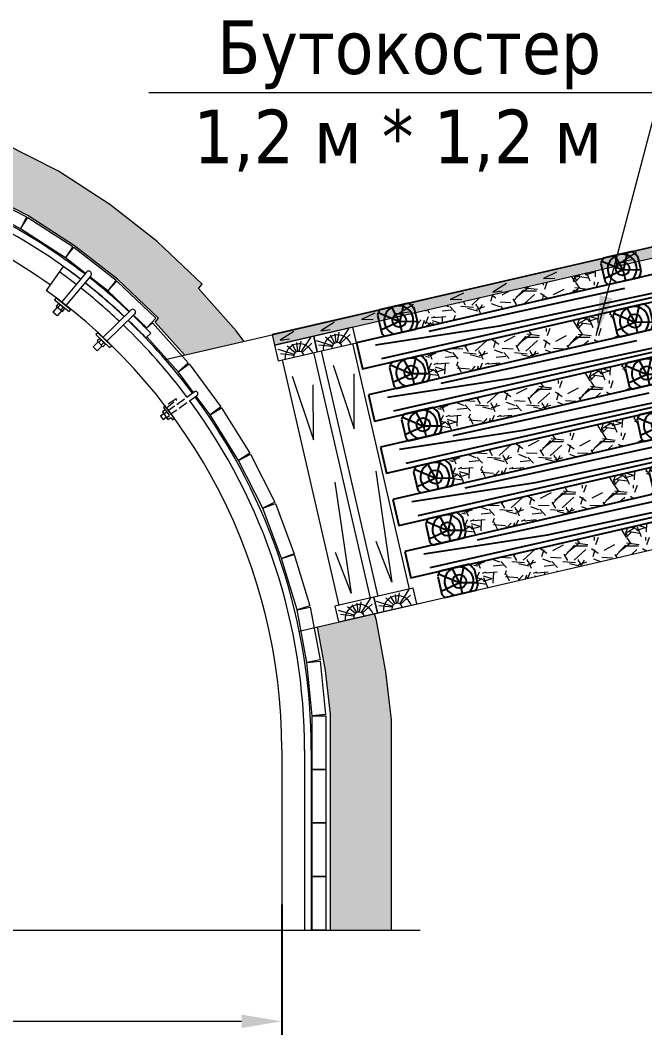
# Model space of a CAD drawing. Header units: millimetres. Extents: x 1757 to 4342, y -1901 to 53.
# Drawn here: x 4085.65 to 4108.94, y -495.89 to -458.05 of the extents above; entities that cross this region are included whole.
import ezdxf

# ---------------------------------------------------------------- set-up
doc = ezdxf.new("R2010")
doc.units = ezdxf.units.MM
doc.header["$LTSCALE"] = 0.1
doc.linetypes.add('ACAD_ISO02W100', pattern=[15, 12, -3])
doc.styles.add('стиль', font='TAHOMA.TTF')
doc.dimstyles.new('Копия DIN', dxfattribs={"dimtxt": 2, "dimasz": 2.5, "dimexe": 0.5, "dimexo": 0.625, "dimtad": 0, "dimdec": 0, "dimlfac": 100, "dimzin": 4, "dimdsep": 46, "dimtxsty": 'стиль', "dimcen": 2.5, "dimclre": 256, "dimclrt": 256, "dimadec": 0, "dimazin": 2, "dimtfac": 1, "dimtdec": 0, "dimtmove": 0, "dimatfit": 3, "dimfxl": 1.25, "dimtvp": 1, "dimtolj": 1, "dimtzin": 0, "dimlwd": 0, "dimarcsym": 0})
pattern_1 = [(228.0128, (412.73231, 540.64516), (-15.2400129494, -17.145021067), [0.25629075, -25.372875]), (184.9697, (412.56086, 540.45466), (22.8600369796, 1.9049865565), [0.43980375, -43.5405]), (132.5104, (412.12271, 540.41656), (19.0499861387, -20.9550204693), [0.3101115, -30.701025]), (267.2737, (411.37976, 539.94031), (1.9049917281, 38.09998774), [0.40050375, -39.6498]), (292.8337, (411.36071, 539.54026), (-9.5250270416, 22.8600129975), [0.3927255, -38.87985]), (357.2737, (411.51311, 539.17831), (-38.09998774, 1.9049917281), [0.40050375, -39.6498]), (37.6942, (411.913164, 539.15926), (-24.7650156459, -19.0499830177), [0.5296455, -52.434825]), (72.2553, (412.332264, 539.48311), (13.3350266741, 41.9100121545), [0.50004, -49.503975]), (121.4296, (412.48466, 539.95936), (-15.2400039264, 24.76497087), [0.40185975, -39.784125]), (175.2364, (412.27511, 540.30226), (20.95498354, -1.904982122), [0.45878475, -22.480425]), (222.3974, (411.817914, 540.34036), (-22.8600006879, -20.954972738), [0.5933085, -58.7376]), (138.8141, (413.26571, 539.92126), (-13.334991506, 11.429982418), [0.20250375, -20.04795]), (171.4692, (413.11331, 540.05461), (24.7649621967, -3.8100096), [0.3852615, -38.14095]), (225, (412.7323, 540.1118), (-4e-16, -1.9049987), [0.26940675, -2.4246675]), (203.1986, (412.59896, 540.34036), (9.52503212, 3.810016706), [0.14508075, -14.36295]), (291.8014, (412.4656, 540.2832), (-1.905001336, 5.71500368), [0.2051745, -10.0536]), (30.9638, (412.5418, 540.0927), (5.714993966, 3.81000297), [0.33324, -10.774725]), (161.5651, (412.82756, 540.26416), (3.81000174, -1.90499717), [0.24096525, -5.783175]), (16.3895, (411.36071, 540.28321), (19.0500105105, 5.7149881125), [0.337566, -33.4191]), (70.3462, (411.68456, 540.37846), (-7.6199787665, -20.9549703664), [0.28319925, -28.03665]), (293.1986, (412.82756, 540.64516), (-3.810016706, 9.52503212), [0.29016, -14.2179]), (343.6105, (412.94186, 540.37846), (-19.0500105105, 5.7149881125), [0.337566, -33.4191]), (339.444, (411.36071, 539.1021), (-9.525011823, 3.809995377), [0.32552625, -15.950775]), (294.7751, (411.66551, 538.98781), (-9.5249778027, 20.9549902696), [0.272754, -27.0027]), (66.8014, (412.84661, 538.74016), (3.810016706, 9.52503212), [0.29016, -14.2179]), (17.354, (412.96091, 539.00686), (-24.7650013364, -7.6199885067), [0.31933725, -31.6143]), (69.444, (411.91316, 538.74016), (-3.809995377, -9.525011823), [0.1627635, -16.1136]), (101.3099, (412.7323, 538.74016), (-1.904990597, 7.619975596), [0.09713625, -9.6165]), (165.9638, (412.71326, 538.8354), (5.715004016, -1.904996703), [0.3927255, -7.4617875]), (186.009, (412.33226, 538.93066), (19.0499719083, 1.9049955514), [0.36395025, -36.03105]), (303.6901, (412.5418, 539.92126), (-1.90500065, 3.809996324), [0.274743, -6.593835]), (353.1572, (412.694214, 539.69266), (32.3850133925, -3.8100170637), [0.47966775, -47.487]), (60.9454, (413.17046, 539.6355), (-7.619982274, -13.334968208), [0.196131, -19.41705]), (90, (413.2657, 539.807), (-1.905, 1.905), [0.1143, -1.7907]), (120.2564, (412.29416, 538.98781), (7.61998385, -13.3349932744), [0.26465025, -26.200425]), (48.0128, (412.16081, 539.21641), (15.2400129494, 17.145021067), [0.51258225, -25.1166]), (0, (412.5037, 539.5974), (1.905, 1.905), [0.4953, -1.4097]), (325.3048, (412.99901, 539.59741), (-19.0499669932, 13.335001268), [0.3012075, -29.819475]), (254.0546, (413.24666, 539.42596), (-1.90500486, -7.620018152), [0.27737175, -13.591275]), (207.646, (413.170464, 539.15926), (-36.1949872868, -19.050011981), [0.45160875, -44.709375]), (175.4261, (412.770414, 538.94971), (-24.7650057036, 1.9049907834), [0.47777175, -47.29935]), (175.4261, (412.770414, 538.94971), (-24.7650057036, 1.9049907834), [0.47777175, -47.29935])]

# ---------------------------------------------------------------- blocks, each defined once
blk = doc.blocks.new('*D356')
at = {"lineweight": -2}
for p, q in [((4053.601, -491.04), (4053.601, -495.893)), ((4095.401, -491.04), (4095.401, -495.893))]:
    blk.add_line(p, q, dxfattribs=at)
at = {"color": 0, "lineweight": 0}
blk.add_line((4055.101, -495.393), (4093.901, -495.393), dxfattribs=at)
for points in [[(4055.101, -495.143), (4055.101, -495.643), (4053.601, -495.393)], [(4093.901, -495.143), (4093.901, -495.643), (4095.401, -495.393)]]:
    blk.add_solid(points, dxfattribs=at)
at = {"layer": 'Defpoints', "color": 0, "lineweight": 0}
for p in [(4053.601, -490.415), (4095.401, -490.415), (4095.401, -495.393)]:
    blk.add_point(p, dxfattribs=at)
at = {"lineweight": 15, "insert": (4074.488, -494.139), "char_height": 1.2, "attachment_point": 5, "style": 'стиль'}
blk.add_mtext('\\A1;4180', dxfattribs=at)
blk = doc.blocks.new('бутокост')
at = {"color": 7}
for p, q in [((2896.634, -913.655), (2896.634, -913.655)), ((2896.634, -913.83), (2896.634, -914.529)), ((2897.869, -913.655), (2896.757, -913.655)), ((2898.034, -914.434), (2898.034, -913.924)), ((2905.187, -913.655), (2905.187, -913.655)), ((2905.187, -913.83), (2905.187, -914.529)), ((2906.423, -913.655), (2905.311, -913.655)), ((2906.587, -914.434), (2906.587, -913.924)), ((2896.715, -914.655), (2897.912, -914.655)), ((2905.269, -914.655), (2906.465, -914.655)), ((2896.634, -915.655), (2896.634, -915.655)), ((2896.634, -915.83), (2896.634, -916.529)), ((2897.869, -915.655), (2896.757, -915.655)), ((2905.187, -915.655), (2905.187, -915.655)), ((2905.187, -915.83), (2905.187, -916.529)), ((2906.423, -915.655), (2905.311, -915.655)), ((2898.034, -916.434), (2898.034, -915.924)), ((2906.587, -916.434), (2906.587, -915.924)), ((2896.715, -916.655), (2897.912, -916.655)), ((2905.269, -916.655), (2906.465, -916.655)), ((2896.634, -917.655), (2896.634, -917.655)), ((2897.869, -917.655), (2896.757, -917.655)), ((2905.187, -917.655), (2905.187, -917.655)), ((2906.423, -917.655), (2905.311, -917.655)), ((2896.634, -917.83), (2896.634, -918.529)), ((2898.034, -918.434), (2898.034, -917.924)), ((2905.187, -917.83), (2905.187, -918.529)), ((2906.587, -918.434), (2906.587, -917.924)), ((2896.715, -918.655), (2897.912, -918.655)), ((2905.269, -918.655), (2906.465, -918.655)), ((2896.634, -919.655), (2896.634, -919.655)), ((2896.634, -919.83), (2896.634, -920.529)), ((2897.869, -919.655), (2896.757, -919.655)), ((2898.034, -920.434), (2898.034, -919.924)), ((2905.187, -919.655), (2905.187, -919.655)), ((2905.187, -919.83), (2905.187, -920.529)), ((2906.423, -919.655), (2905.311, -919.655)), ((2906.587, -920.434), (2906.587, -919.924)), ((2896.715, -920.655), (2897.912, -920.655)), ((2905.269, -920.655), (2906.465, -920.655)), ((2896.634, -921.655), (2896.634, -921.655)), ((2896.634, -921.83), (2896.634, -922.529)), ((2897.869, -921.655), (2896.757, -921.655)), ((2905.187, -921.655), (2905.187, -921.655)), ((2905.187, -921.83), (2905.187, -922.529)), ((2906.423, -921.655), (2905.311, -921.655)), ((2898.034, -922.434), (2898.034, -921.924)), ((2906.587, -922.434), (2906.587, -921.924)), ((2896.715, -922.655), (2897.912, -922.655)), ((2905.269, -922.655), (2906.465, -922.655)), ((2896.634, -923.655), (2896.634, -923.655)), ((2897.869, -923.655), (2896.757, -923.655)), ((2905.187, -923.655), (2905.187, -923.655)), ((2906.423, -923.655), (2905.311, -923.655)), ((2896.634, -923.83), (2896.634, -924.529)), ((2898.034, -924.434), (2898.034, -923.924)), ((2905.187, -923.83), (2905.187, -924.529)), ((2906.587, -924.434), (2906.587, -923.924)), ((2896.715, -924.655), (2897.912, -924.655)), ((2905.269, -924.655), (2906.465, -924.655))]:
    blk.add_line(p, q, dxfattribs=at)
for points in [[(2896.634, -914.395), (2897.415, -914.23), (2897.689, -913.655)], [(2896.685, -913.744), (2897.381, -914.247), (2897.381, -914.655)], [(2897.208, -913.655), (2897.364, -914.23), (2898.034, -914.39)], [(2905.187, -914.395), (2905.969, -914.23), (2906.243, -913.655)], [(2905.239, -913.744), (2905.935, -914.247), (2905.935, -914.655)], [(2905.762, -913.655), (2905.918, -914.23), (2906.587, -914.39)], [(2895.641, -914.655), (2895.641, -915.655), (2907.641, -915.655), (2907.641, -914.655), (2895.641, -914.655)], [(2896.313, -914.893), (2900.974, -915.241), (2907.273, -915.344)], [(2898.379, -914.841), (2905.853, -914.931)], [(2896.43, -915.448), (2907.028, -915.486)], [(2896.634, -916.395), (2897.415, -916.23), (2897.689, -915.655)], [(2896.685, -915.744), (2897.381, -916.247), (2897.381, -916.655)], [(2897.208, -915.655), (2897.364, -916.23), (2898.034, -916.39)], [(2905.187, -916.395), (2905.969, -916.23), (2906.243, -915.655)], [(2905.239, -915.744), (2905.935, -916.247), (2905.935, -916.655)], [(2905.762, -915.655), (2905.918, -916.23), (2906.587, -916.39)], [(2895.641, -916.655), (2895.641, -917.655), (2907.641, -917.655), (2907.641, -916.655), (2895.641, -916.655)], [(2896.313, -916.893), (2900.974, -917.241), (2907.273, -917.344)], [(2898.379, -916.841), (2905.853, -916.931)], [(2896.43, -917.448), (2907.028, -917.486)], [(2896.634, -918.395), (2897.415, -918.23), (2897.689, -917.655)], [(2896.685, -917.744), (2897.381, -918.247), (2897.381, -918.655)], [(2897.208, -917.655), (2897.364, -918.23), (2898.034, -918.39)], [(2905.187, -918.395), (2905.969, -918.23), (2906.243, -917.655)], [(2905.239, -917.744), (2905.935, -918.247), (2905.935, -918.655)], [(2905.762, -917.655), (2905.918, -918.23), (2906.587, -918.39)], [(2895.641, -918.655), (2895.641, -919.655), (2907.641, -919.655), (2907.641, -918.655), (2895.641, -918.655)], [(2896.313, -918.893), (2900.974, -919.241), (2907.273, -919.344)], [(2898.379, -918.841), (2905.853, -918.931)], [(2896.43, -919.448), (2907.028, -919.486)], [(2896.634, -920.395), (2897.415, -920.23), (2897.689, -919.655)], [(2896.685, -919.744), (2897.381, -920.247), (2897.381, -920.655)], [(2897.208, -919.655), (2897.364, -920.23), (2898.034, -920.39)], [(2905.187, -920.395), (2905.969, -920.23), (2906.243, -919.655)], [(2905.239, -919.744), (2905.935, -920.247), (2905.935, -920.655)], [(2905.762, -919.655), (2905.918, -920.23), (2906.587, -920.39)], [(2895.641, -920.655), (2895.641, -921.655), (2907.641, -921.655), (2907.641, -920.655), (2895.641, -920.655)], [(2896.313, -920.893), (2900.974, -921.241), (2907.273, -921.344)], [(2898.379, -920.841), (2905.853, -920.931)], [(2896.43, -921.448), (2907.028, -921.486)], [(2896.634, -922.395), (2897.415, -922.23), (2897.689, -921.655)], [(2896.685, -921.744), (2897.381, -922.247), (2897.381, -922.655)], [(2897.208, -921.655), (2897.364, -922.23), (2898.034, -922.39)], [(2905.187, -922.395), (2905.969, -922.23), (2906.243, -921.655)], [(2905.239, -921.744), (2905.935, -922.247), (2905.935, -922.655)], [(2905.762, -921.655), (2905.918, -922.23), (2906.587, -922.39)], [(2895.641, -922.655), (2895.641, -923.655), (2907.641, -923.655), (2907.641, -922.655), (2895.641, -922.655)], [(2896.313, -922.893), (2900.974, -923.241), (2907.273, -923.344)], [(2898.379, -922.841), (2905.853, -922.931)], [(2896.43, -923.448), (2907.028, -923.486)], [(2896.634, -924.395), (2897.415, -924.23), (2897.689, -923.655)], [(2896.685, -923.744), (2897.381, -924.247), (2897.381, -924.655)], [(2897.208, -923.655), (2897.364, -924.23), (2898.034, -924.39)], [(2905.187, -924.395), (2905.969, -924.23), (2906.243, -923.655)], [(2905.239, -923.744), (2905.935, -924.247), (2905.935, -924.655)], [(2905.762, -923.655), (2905.918, -924.23), (2906.587, -924.39)]]:
    blk.add_lwpolyline(points, dxfattribs=at)
for centre in [(2897.381, -914.196), (2905.935, -914.196), (2897.381, -916.196), (2905.935, -916.196), (2897.381, -918.196), (2905.935, -918.196), (2897.381, -920.196), (2905.935, -920.196), (2897.381, -922.196), (2905.935, -922.196), (2897.381, -924.196), (2905.935, -924.196)]:
    blk.add_circle(centre, 0.255, dxfattribs=at)
for centre, radius, start, end in [((2897.313, -914.179), 0.764, 136.6637, 152.7919), ((2897.364, -914.196), 0.543, 302.4606, 237.5394), ((2897.313, -914.179), 0.764, 19.5154, 43.3363), ((2905.867, -914.179), 0.764, 136.6637, 152.7919), ((2905.918, -914.196), 0.543, 302.4606, 237.5394), ((2905.867, -914.179), 0.764, 19.5154, 43.3363), ((2897.313, -914.179), 0.764, 207.2081, 218.4786), ((2897.313, -914.179), 0.764, 321.5214, 340.4846), ((2905.867, -914.179), 0.764, 207.2081, 218.4786), ((2905.867, -914.179), 0.764, 321.5214, 340.4846), ((2897.313, -916.179), 0.764, 136.6637, 152.7919), ((2897.364, -916.196), 0.543, 302.4606, 237.5394), ((2897.313, -916.179), 0.764, 19.5154, 43.3363), ((2905.867, -916.179), 0.764, 136.6637, 152.7919), ((2905.918, -916.196), 0.543, 302.4606, 237.5394), ((2905.867, -916.179), 0.764, 19.5154, 43.3363), ((2897.313, -916.179), 0.764, 207.2081, 218.4786), ((2897.313, -916.179), 0.764, 321.5214, 340.4846), ((2905.867, -916.179), 0.764, 207.2081, 218.4786), ((2905.867, -916.179), 0.764, 321.5214, 340.4846), ((2897.313, -918.179), 0.764, 136.6637, 152.7919), ((2897.364, -918.196), 0.543, 302.4606, 237.5394), ((2897.313, -918.179), 0.764, 19.5154, 43.3363), ((2905.867, -918.179), 0.764, 136.6637, 152.7919), ((2905.918, -918.196), 0.543, 302.4606, 237.5394), ((2905.867, -918.179), 0.764, 19.5154, 43.3363), ((2897.313, -918.179), 0.764, 321.5214, 340.4846), ((2905.867, -918.179), 0.764, 321.5214, 340.4846), ((2897.313, -918.179), 0.764, 207.2081, 218.4786), ((2905.867, -918.179), 0.764, 207.2081, 218.4786), ((2897.313, -920.179), 0.764, 136.6637, 152.7919), ((2897.364, -920.196), 0.543, 302.4606, 237.5394), ((2897.313, -920.179), 0.764, 19.5154, 43.3363), ((2905.867, -920.179), 0.764, 136.6637, 152.7919), ((2905.918, -920.196), 0.543, 302.4606, 237.5394), ((2905.867, -920.179), 0.764, 19.5154, 43.3363), ((2897.313, -920.179), 0.764, 207.2081, 218.4786), ((2897.313, -920.179), 0.764, 321.5214, 340.4846), ((2905.867, -920.179), 0.764, 207.2081, 218.4786), ((2905.867, -920.179), 0.764, 321.5214, 340.4846), ((2897.313, -922.179), 0.764, 136.6637, 152.7919), ((2897.364, -922.196), 0.543, 302.4606, 237.5394), ((2897.313, -922.179), 0.764, 19.5154, 43.3363), ((2905.867, -922.179), 0.764, 136.6637, 152.7919), ((2905.918, -922.196), 0.543, 302.4606, 237.5394), ((2905.867, -922.179), 0.764, 19.5154, 43.3363), ((2897.313, -922.179), 0.764, 207.2081, 218.4786), ((2897.313, -922.179), 0.764, 321.5214, 340.4846), ((2905.867, -922.179), 0.764, 207.2081, 218.4786), ((2905.867, -922.179), 0.764, 321.5214, 340.4846), ((2897.313, -924.179), 0.764, 136.6637, 152.7919), ((2897.364, -924.196), 0.543, 302.4606, 237.5394), ((2897.313, -924.179), 0.764, 19.5154, 43.3363), ((2905.867, -924.179), 0.764, 136.6637, 152.7919), ((2905.918, -924.196), 0.543, 302.4606, 237.5394), ((2905.867, -924.179), 0.764, 19.5154, 43.3363), ((2897.313, -924.179), 0.764, 207.2081, 218.4786), ((2897.313, -924.179), 0.764, 321.5214, 340.4846), ((2905.867, -924.179), 0.764, 207.2081, 218.4786), ((2905.867, -924.179), 0.764, 321.5214, 340.4846)]:
    blk.add_arc(centre, radius, start, end, dxfattribs=at)

msp = doc.modelspace()

# ---------------------------------------------------------------- hatches: boundary and pattern name
at = {"lineweight": 0}
h = msp.add_hatch(dxfattribs=at)
h.set_pattern_fill('GRAVEL', scale=0.1, style=0)
h.set_pattern_definition([(228.0128, (607.30136, 573.1194), (-20.320017266, -22.86002809), [0.341721, -33.8305]), (184.9697, (607.07276, 572.8654), (30.4800493062, 2.5399820754), [0.586405, -58.054]), (132.5104, (606.48856, 572.8146), (25.399981518, -27.9400272925), [0.413482, -40.9347]), (267.2737, (605.49796, 572.1796), (2.539988971, 50.7999836534), [0.534005, -52.8664]), (292.8337, (605.47256, 571.6462), (-12.7000360555, 30.48001733), [0.523634, -51.8398]), (357.2737, (605.67576, 571.1636), (-50.7999836534, 2.539988971), [0.534005, -52.8664]), (37.6942, (606.20916, 571.1382), (-33.0200208612, -25.399977357), [0.706194, -69.9131]), (72.2553, (606.76796, 571.57), (17.7800355655, 55.880016206), [0.66672, -66.0053]), (121.4296, (606.97116, 572.205), (-20.3200052353, 33.01996116), [0.535813, -53.0455]), (175.2364, (606.69176, 572.6622), (27.939978053, -2.539976163), [0.611713, -29.9739]), (222.3974, (606.08216, 572.713004), (-30.4800009172, -27.9399636506), [0.791078, -78.3168]), (138.8141, (608.01256, 572.1542), (-17.779988674, 15.239976557), [0.270005, -26.7306]), (171.4692, (607.80936, 572.332), (33.0199495956, -5.0800128), [0.513682, -50.8546]), (225, (607.3014, 572.4082), (-5e-16, -2.5399983), [0.359209, -3.23289]), (203.1986, (607.12356, 572.713), (12.700042826, 5.080022274), [0.193441, -19.1506]), (291.8014, (606.94576, 572.6368), (-2.54000178, 7.62000491), [0.273566, -13.4048]), (30.9638, (607.04736, 572.3828), (7.619991955, 5.08000396), [0.44432, -14.3663]), (161.5651, (607.42836, 572.6114), (5.08000232, -2.53999622), [0.321287, -7.7109]), (16.3895, (605.47256, 572.6368), (25.400014014, 7.61998415), [0.450088, -44.5588]), (70.3462, (605.90436, 572.7638), (-10.159971689, -27.9399604885), [0.377599, -37.3822]), (293.1986, (607.42836, 573.1194), (-5.080022274, 12.700042826), [0.38688, -18.9572]), (343.6105, (607.58076, 572.7638), (-25.400014014, 7.61998415), [0.450088, -44.5588]), (339.444, (605.47256, 571.062), (-12.700015764, 5.079993836), [0.434035, -21.2677]), (294.7751, (605.87896, 570.9096), (-12.699970404, 27.939987026), [0.363672, -36.0036]), (66.8014, (607.45376, 570.5794), (5.080022274, 12.700042826), [0.38688, -18.9572]), (17.354, (607.60616, 570.935), (-33.020001782, -10.1599846756), [0.425783, -42.1524]), (69.444, (606.20916, 570.5794), (-5.079993836, -12.700015764), [0.217018, -21.4848]), (101.3099, (607.30136, 570.5794), (-2.53998746, 10.15996746), [0.129515, -12.822]), (165.9638, (607.27596, 570.7064), (7.62000535, -2.5399956), [0.523634, -9.94905]), (186.009, (606.76796, 570.8334), (25.3999625444, 2.5399940685), [0.485267, -48.0414]), (303.6901, (607.04736, 572.1542), (-2.54000087, 5.0799951), [0.366324, -8.79178]), (353.1572, (607.25056, 571.8494), (43.1800178566, -5.0800227517), [0.639557, -63.316]), (60.9454, (607.88556, 571.7732), (-10.159976366, -17.779957611), [0.261508, -25.8894]), (90, (608.0126, 572.0018), (-2.54, 2.54), [0.1524, -2.3876]), (120.2564, (606.71716, 570.9096), (10.159978467, -17.7799910325), [0.352867, -34.9339]), (48.0128, (606.53936, 571.2144), (20.320017266, 22.86002809), [0.683443, -33.4888]), (0, (606.9966, 571.7224), (2.54, 2.54), [0.6604, -1.8796]), (325.3048, (607.65696, 571.7224), (-25.399955991, 17.7800016905), [0.40161, -39.7593]), (254.0546, (607.98716, 571.4938), (-2.54000648, -10.160024203), [0.369829, -18.1217]), (207.646, (607.88556, 571.1382), (-48.259983049, -25.4000159747), [0.602145, -59.6125]), (175.4261, (607.35216, 570.8588), (-33.0200076047, 2.5399877112), [0.637029, -63.0658]), (175.4261, (607.35216, 570.8588), (-33.0200076047, 2.5399877112), [0.637029, -63.0658])])
h.paths.add_polyline_path([(4098.863, -480.184), (4096.729, -480.676), (4097.035, -482.311), (4097.218, -483.937), (4097.218, -491.993), (4099.489, -491.993), (4099.489, -484.144), (4099.288, -482.355), (4098.931, -480.442)])
h.paths.add_polyline_path([(4091.77, -470.532), (4093.992, -470.019), (4093.705, -469.631), (4092.298, -468.056), (4092.433, -467.891), (4090.752, -466.296), (4088.992, -464.922), (4087.071, -463.679), (4085.064, -462.657), (4082.995, -461.833), (4080.817, -461.159), (4078.613, -460.707), (4076.376, -460.423), (4074.501, -460.37), (4072.626, -460.423), (4070.389, -460.707), (4068.186, -461.159), (4066.007, -461.833), (4063.938, -462.657), (4061.931, -463.679), (4060.01, -464.922), (4058.25, -466.296), (4056.569, -467.891), (4056.704, -468.056), (4055.297, -469.631), (4053.999, -471.386), (4052.93, -473.076), (4052.494, -473.861), (4051.696, -475.449), (4050.965, -477.401), (4050.398, -479.2), (4050.072, -480.442), (4049.714, -482.355), (4049.513, -484.144), (4049.513, -491.993), (4051.784, -491.993), (4051.784, -483.937), (4051.967, -482.311), (4052.292, -480.572), (4052.589, -479.442), (4053.105, -477.807), (4053.769, -476.033), (4054.494, -474.589), (4054.891, -473.875), (4055.863, -472.339), (4057.043, -470.743), (4058.322, -469.312), (4058.199, -469.161), (4059.727, -467.712), (4061.327, -466.462), (4063.074, -465.332), (4064.899, -464.403), (4066.779, -463.655), (4068.76, -463.042), (4070.763, -462.631), (4072.797, -462.373), (4074.501, -462.324), (4076.205, -462.373), (4078.239, -462.631), (4080.242, -463.042), (4082.223, -463.655), (4084.103, -464.403), (4085.928, -465.332), (4087.675, -466.462), (4089.275, -467.712), (4090.803, -469.161), (4090.68, -469.312)])
at = {"lineweight": 0, "true_color": 0xffffff}
for points in [[(4107.826, -466.825), (4107.915, -467.215), (4120.693, -464.261), (4120.61, -463.873)], [(4107.826, -466.825), (4107.915, -467.215), (4120.693, -464.261), (4120.61, -463.873)], [(4095.042, -469.776), (4095.131, -470.166), (4107.909, -467.212), (4107.826, -466.825)]]:
    msp.add_hatch(color=7, dxfattribs=at).paths.add_polyline_path(points)
at = {"lineweight": 0}
h = msp.add_hatch(dxfattribs=at)
h.set_pattern_fill('GRAVEL', scale=0.075, style=0)
h.set_pattern_definition(pattern_1)
h.paths.add_polyline_path([(4100.385, -468.951), (4100.533, -469.532), (4107.465, -467.932), (4107.355, -467.34)])
h = msp.add_hatch(dxfattribs=at)
h.set_pattern_fill('GRAVEL', scale=0.075, style=0)
h.set_pattern_definition([(228.0128, (410.9327, 548.44012), (-15.2400129494, -17.145021067), [0.25629075, -25.372875]), (184.9697, (410.761256, 548.24962), (22.8600369796, 1.9049865565), [0.43980375, -43.5405]), (132.5104, (410.3231, 548.21152), (19.0499861387, -20.9550204693), [0.3101115, -30.701025]), (267.2737, (409.58016, 547.73527), (1.9049917281, 38.09998774), [0.40050375, -39.6498]), (292.8337, (409.56111, 547.33522), (-9.5250270416, 22.8600129975), [0.3927255, -38.87985]), (357.2737, (409.71351, 546.97327), (-38.09998774, 1.9049917281), [0.40050375, -39.6498]), (37.6942, (410.113556, 546.95422), (-24.7650156459, -19.0499830177), [0.5296455, -52.434825]), (72.2553, (410.532656, 547.27807), (13.3350266741, 41.9100121545), [0.50004, -49.503975]), (121.4296, (410.68506, 547.75432), (-15.2400039264, 24.76497087), [0.40185975, -39.784125]), (175.2364, (410.4755, 548.09722), (20.95498354, -1.904982122), [0.45878475, -22.480425]), (222.3974, (410.018306, 548.13532), (-22.8600006879, -20.954972738), [0.5933085, -58.7376]), (138.8141, (411.4661, 547.71622), (-13.334991506, 11.429982418), [0.20250375, -20.04795]), (171.4692, (411.31371, 547.84957), (24.7649621967, -3.8100096), [0.3852615, -38.14095]), (225, (410.9327, 547.9067), (-4e-16, -1.9049987), [0.26940675, -2.4246675]), (203.1986, (410.79936, 548.13532), (9.52503212, 3.810016706), [0.14508075, -14.36295]), (291.8014, (410.666, 548.07817), (-1.905001336, 5.71500368), [0.2051745, -10.0536]), (30.9638, (410.7422, 547.88767), (5.714993966, 3.81000297), [0.33324, -10.774725]), (161.5651, (411.02796, 548.0591), (3.81000174, -1.90499717), [0.24096525, -5.783175]), (16.3895, (409.56111, 548.07817), (19.0500105105, 5.7149881125), [0.337566, -33.4191]), (70.3462, (409.88496, 548.17342), (-7.6199787665, -20.9549703664), [0.28319925, -28.03665]), (293.1986, (411.02796, 548.44012), (-3.810016706, 9.52503212), [0.29016, -14.2179]), (343.6105, (411.14226, 548.17342), (-19.0500105105, 5.7149881125), [0.337566, -33.4191]), (339.444, (409.5611, 546.89707), (-9.525011823, 3.809995377), [0.32552625, -15.950775]), (294.7751, (409.8659, 546.78277), (-9.5249778027, 20.9549902696), [0.272754, -27.0027]), (66.8014, (411.047, 546.53512), (3.810016706, 9.52503212), [0.29016, -14.2179]), (17.354, (411.1613, 546.80182), (-24.7650013364, -7.6199885067), [0.31933725, -31.6143]), (69.444, (410.11356, 546.53512), (-3.809995377, -9.525011823), [0.1627635, -16.1136]), (101.3099, (410.9327, 546.5351), (-1.904990597, 7.619975596), [0.09713625, -9.6165]), (165.9638, (410.91366, 546.63037), (5.715004016, -1.904996703), [0.3927255, -7.4617875]), (186.009, (410.53266, 546.72562), (19.0499719083, 1.9049955514), [0.36395025, -36.03105]), (303.6901, (410.7422, 547.7162), (-1.90500065, 3.809996324), [0.274743, -6.593835]), (353.1572, (410.894606, 547.48762), (32.3850133925, -3.8100170637), [0.47966775, -47.487]), (60.9454, (411.37086, 547.43047), (-7.619982274, -13.334968208), [0.196131, -19.41705]), (90, (411.4661, 547.602), (-1.905, 1.905), [0.1143, -1.7907]), (120.2564, (410.49456, 546.78277), (7.61998385, -13.3349932744), [0.26465025, -26.200425]), (48.0128, (410.3612, 547.01137), (15.2400129494, 17.145021067), [0.51258225, -25.1166]), (0, (410.7041, 547.3924), (1.905, 1.905), [0.4953, -1.4097]), (325.3048, (411.1994, 547.39237), (-19.0499669932, 13.335001268), [0.3012075, -29.819475]), (254.0546, (411.44706, 547.22092), (-1.90500486, -7.620018152), [0.27737175, -13.591275]), (207.646, (411.370856, 546.95422), (-36.1949872868, -19.050011981), [0.45160875, -44.709375]), (175.4261, (410.970806, 546.74467), (-24.7650057036, 1.9049907834), [0.47777175, -47.29935]), (175.4261, (410.970806, 546.74467), (-24.7650057036, 1.9049907834), [0.47777175, -47.29935])])
h.paths.add_polyline_path([(4100.806, -470.774), (4100.977, -471.481), (4107.92, -469.881), (4107.711, -468.907), (4100.753, -470.515)])
h = msp.add_hatch(dxfattribs=at)
h.set_pattern_fill('GRAVEL', scale=0.075, style=0)
h.set_pattern_definition([(228.0128, (411.38261, 546.49138), (-15.2400129494, -17.145021067), [0.25629075, -25.372875]), (184.9697, (411.21116, 546.30088), (22.8600369796, 1.9049865565), [0.43980375, -43.5405]), (132.5104, (410.77301, 546.26278), (19.0499861387, -20.9550204693), [0.3101115, -30.701025]), (267.2737, (410.03006, 545.78653), (1.9049917281, 38.09998774), [0.40050375, -39.6498]), (292.8337, (410.01101, 545.38648), (-9.5250270416, 22.8600129975), [0.3927255, -38.87985]), (357.2737, (410.16341, 545.02453), (-38.09998774, 1.9049917281), [0.40050375, -39.6498]), (37.6942, (410.56346, 545.00548), (-24.7650156459, -19.0499830177), [0.5296455, -52.434825]), (72.2553, (410.98256, 545.32933), (13.3350266741, 41.9100121545), [0.50004, -49.503975]), (121.4296, (411.13496, 545.80558), (-15.2400039264, 24.76497087), [0.40185975, -39.784125]), (175.2364, (410.9254, 546.14848), (20.95498354, -1.904982122), [0.45878475, -22.480425]), (222.3974, (410.46821, 546.18658), (-22.8600006879, -20.954972738), [0.5933085, -58.7376]), (138.8141, (411.916, 545.76748), (-13.334991506, 11.429982418), [0.20250375, -20.04795]), (171.4692, (411.76361, 545.90083), (24.7649621967, -3.8100096), [0.3852615, -38.14095]), (225, (411.3826, 545.958), (-4e-16, -1.9049987), [0.26940675, -2.4246675]), (203.1986, (411.24926, 546.18658), (9.52503212, 3.810016706), [0.14508075, -14.36295]), (291.8014, (411.1159, 546.12943), (-1.905001336, 5.71500368), [0.2051745, -10.0536]), (30.9638, (411.1921, 545.93893), (5.714993966, 3.81000297), [0.33324, -10.774725]), (161.5651, (411.47786, 546.1104), (3.81000174, -1.90499717), [0.24096525, -5.783175]), (16.3895, (410.01101, 546.12943), (19.0500105105, 5.7149881125), [0.337566, -33.4191]), (70.3462, (410.33486, 546.22468), (-7.6199787665, -20.9549703664), [0.28319925, -28.03665]), (293.1986, (411.47786, 546.49138), (-3.810016706, 9.52503212), [0.29016, -14.2179]), (343.6105, (411.59216, 546.22468), (-19.0500105105, 5.7149881125), [0.337566, -33.4191]), (339.444, (410.011, 544.94833), (-9.525011823, 3.809995377), [0.32552625, -15.950775]), (294.7751, (410.31581, 544.83403), (-9.5249778027, 20.9549902696), [0.272754, -27.0027]), (66.8014, (411.4969, 544.58638), (3.810016706, 9.52503212), [0.29016, -14.2179]), (17.354, (411.61121, 544.85308), (-24.7650013364, -7.6199885067), [0.31933725, -31.6143]), (69.444, (410.56346, 544.58638), (-3.809995377, -9.525011823), [0.1627635, -16.1136]), (101.3099, (411.3826, 544.58638), (-1.904990597, 7.619975596), [0.09713625, -9.6165]), (165.9638, (411.36356, 544.68163), (5.715004016, -1.904996703), [0.3927255, -7.4617875]), (186.009, (410.98256, 544.77688), (19.0499719083, 1.9049955514), [0.36395025, -36.03105]), (303.6901, (411.1921, 545.7675), (-1.90500065, 3.809996324), [0.274743, -6.593835]), (353.1572, (411.34451, 545.53888), (32.3850133925, -3.8100170637), [0.47966775, -47.487]), (60.9454, (411.82076, 545.48173), (-7.619982274, -13.334968208), [0.196131, -19.41705]), (90, (411.916, 545.6532), (-1.905, 1.905), [0.1143, -1.7907]), (120.2564, (410.94446, 544.83403), (7.61998385, -13.3349932744), [0.26465025, -26.200425]), (48.0128, (410.81111, 545.06263), (15.2400129494, 17.145021067), [0.51258225, -25.1166]), (0, (411.154, 545.4436), (1.905, 1.905), [0.4953, -1.4097]), (325.3048, (411.64931, 545.44363), (-19.0499669932, 13.335001268), [0.3012075, -29.819475]), (254.0546, (411.89696, 545.27218), (-1.90500486, -7.620018152), [0.27737175, -13.591275]), (207.646, (411.82076, 545.00548), (-36.1949872868, -19.050011981), [0.45160875, -44.709375]), (175.4261, (411.42071, 544.79593), (-24.7650057036, 1.9049907834), [0.47777175, -47.29935]), (175.4261, (411.42071, 544.79593), (-24.7650057036, 1.9049907834), [0.47777175, -47.29935])])
h.paths.add_polyline_path([(4101.256, -472.723), (4101.427, -473.43), (4108.37, -471.83), (4108.161, -470.856), (4101.203, -472.464)])
h = msp.add_hatch(dxfattribs=at)
h.set_pattern_fill('GRAVEL', scale=0.075, style=0)
h.set_pattern_definition([(228.0128, (411.83251, 544.54264), (-15.2400129494, -17.145021067), [0.25629075, -25.372875]), (184.9697, (411.66106, 544.35214), (22.8600369796, 1.9049865565), [0.43980375, -43.5405]), (132.5104, (411.22291, 544.31404), (19.0499861387, -20.9550204693), [0.3101115, -30.701025]), (267.2737, (410.47996, 543.83779), (1.9049917281, 38.09998774), [0.40050375, -39.6498]), (292.8337, (410.46091, 543.43774), (-9.5250270416, 22.8600129975), [0.3927255, -38.87985]), (357.2737, (410.61331, 543.07579), (-38.09998774, 1.9049917281), [0.40050375, -39.6498]), (37.6942, (411.01336, 543.05674), (-24.7650156459, -19.0499830177), [0.5296455, -52.434825]), (72.2553, (411.43246, 543.38059), (13.3350266741, 41.9100121545), [0.50004, -49.503975]), (121.4296, (411.58486, 543.85684), (-15.2400039264, 24.76497087), [0.40185975, -39.784125]), (175.2364, (411.37531, 544.19974), (20.95498354, -1.904982122), [0.45878475, -22.480425]), (222.3974, (410.91811, 544.23784), (-22.8600006879, -20.954972738), [0.5933085, -58.7376]), (138.8141, (412.36591, 543.81874), (-13.334991506, 11.429982418), [0.20250375, -20.04795]), (171.4692, (412.21351, 543.95209), (24.7649621967, -3.8100096), [0.3852615, -38.14095]), (225, (411.8325, 544.0092), (-4e-16, -1.9049987), [0.26940675, -2.4246675]), (203.1986, (411.69916, 544.23784), (9.52503212, 3.810016706), [0.14508075, -14.36295]), (291.8014, (411.5658, 544.1807), (-1.905001336, 5.71500368), [0.2051745, -10.0536]), (30.9638, (411.642, 543.9902), (5.714993966, 3.81000297), [0.33324, -10.774725]), (161.5651, (411.92776, 544.16164), (3.81000174, -1.90499717), [0.24096525, -5.783175]), (16.3895, (410.46091, 544.18069), (19.0500105105, 5.7149881125), [0.337566, -33.4191]), (70.3462, (410.78476, 544.27594), (-7.6199787665, -20.9549703664), [0.28319925, -28.03665]), (293.1986, (411.92776, 544.54264), (-3.810016706, 9.52503212), [0.29016, -14.2179]), (343.6105, (412.04206, 544.27594), (-19.0500105105, 5.7149881125), [0.337566, -33.4191]), (339.444, (410.4609, 542.99959), (-9.525011823, 3.809995377), [0.32552625, -15.950775]), (294.7751, (410.76571, 542.88529), (-9.5249778027, 20.9549902696), [0.272754, -27.0027]), (66.8014, (411.9468, 542.63764), (3.810016706, 9.52503212), [0.29016, -14.2179]), (17.354, (412.06111, 542.90434), (-24.7650013364, -7.6199885067), [0.31933725, -31.6143]), (69.444, (411.01336, 542.63764), (-3.809995377, -9.525011823), [0.1627635, -16.1136]), (101.3099, (411.8325, 542.63764), (-1.904990597, 7.619975596), [0.09713625, -9.6165]), (165.9638, (411.81346, 542.7329), (5.715004016, -1.904996703), [0.3927255, -7.4617875]), (186.009, (411.43246, 542.82814), (19.0499719083, 1.9049955514), [0.36395025, -36.03105]), (303.6901, (411.642, 543.81874), (-1.90500065, 3.809996324), [0.274743, -6.593835]), (353.1572, (411.79441, 543.59014), (32.3850133925, -3.8100170637), [0.47966775, -47.487]), (60.9454, (412.27066, 543.53299), (-7.619982274, -13.334968208), [0.196131, -19.41705]), (90, (412.366, 543.7044), (-1.905, 1.905), [0.1143, -1.7907]), (120.2564, (411.39436, 542.88529), (7.61998385, -13.3349932744), [0.26465025, -26.200425]), (48.0128, (411.26101, 543.11389), (15.2400129494, 17.145021067), [0.51258225, -25.1166]), (0, (411.604, 543.4949), (1.905, 1.905), [0.4953, -1.4097]), (325.3048, (412.09921, 543.49489), (-19.0499669932, 13.335001268), [0.3012075, -29.819475]), (254.0546, (412.34686, 543.32344), (-1.90500486, -7.620018152), [0.27737175, -13.591275]), (207.646, (412.27066, 543.05674), (-36.1949872868, -19.050011981), [0.45160875, -44.709375]), (175.4261, (411.87061, 542.84719), (-24.7650057036, 1.9049907834), [0.47777175, -47.29935]), (175.4261, (411.87061, 542.84719), (-24.7650057036, 1.9049907834), [0.47777175, -47.29935])])
h.paths.add_polyline_path([(4101.706, -474.672), (4101.877, -475.379), (4108.82, -473.779), (4108.61, -472.805), (4101.653, -474.413)])
h = msp.add_hatch(dxfattribs=at)
h.set_pattern_fill('GRAVEL', scale=0.075, style=0)
h.set_pattern_definition([(228.0128, (412.28241, 542.5939), (-15.2400129494, -17.145021067), [0.25629075, -25.372875]), (184.9697, (412.11096, 542.4034), (22.8600369796, 1.9049865565), [0.43980375, -43.5405]), (132.5104, (411.67281, 542.3653), (19.0499861387, -20.9550204693), [0.3101115, -30.701025]), (267.2737, (410.92986, 541.88905), (1.9049917281, 38.09998774), [0.40050375, -39.6498]), (292.8337, (410.91081, 541.489), (-9.5250270416, 22.8600129975), [0.3927255, -38.87985]), (357.2737, (411.06321, 541.12705), (-38.09998774, 1.9049917281), [0.40050375, -39.6498]), (37.6942, (411.46326, 541.108), (-24.7650156459, -19.0499830177), [0.5296455, -52.434825]), (72.2553, (411.88236, 541.43185), (13.3350266741, 41.9100121545), [0.50004, -49.503975]), (121.4296, (412.03476, 541.9081), (-15.2400039264, 24.76497087), [0.40185975, -39.784125]), (175.2364, (411.82521, 542.251), (20.95498354, -1.904982122), [0.45878475, -22.480425]), (222.3974, (411.36801, 542.2891), (-22.8600006879, -20.954972738), [0.5933085, -58.7376]), (138.8141, (412.81581, 541.87), (-13.334991506, 11.429982418), [0.20250375, -20.04795]), (171.4692, (412.66341, 542.00335), (24.7649621967, -3.8100096), [0.3852615, -38.14095]), (225, (412.2824, 542.0605), (-4e-16, -1.9049987), [0.26940675, -2.4246675]), (203.1986, (412.14906, 542.2891), (9.52503212, 3.810016706), [0.14508075, -14.36295]), (291.8014, (412.0157, 542.23195), (-1.905001336, 5.71500368), [0.2051745, -10.0536]), (30.9638, (412.0919, 542.04145), (5.714993966, 3.81000297), [0.33324, -10.774725]), (161.5651, (412.37766, 542.2129), (3.81000174, -1.90499717), [0.24096525, -5.783175]), (16.3895, (410.91081, 542.23195), (19.0500105105, 5.7149881125), [0.337566, -33.4191]), (70.3462, (411.23466, 542.3272), (-7.6199787665, -20.9549703664), [0.28319925, -28.03665]), (293.1986, (412.37766, 542.5939), (-3.810016706, 9.52503212), [0.29016, -14.2179]), (343.6105, (412.49196, 542.3272), (-19.0500105105, 5.7149881125), [0.337566, -33.4191]), (339.444, (410.91081, 541.05085), (-9.525011823, 3.809995377), [0.32552625, -15.950775]), (294.7751, (411.21561, 540.93655), (-9.5249778027, 20.9549902696), [0.272754, -27.0027]), (66.8014, (412.3967, 540.6889), (3.810016706, 9.52503212), [0.29016, -14.2179]), (17.354, (412.51101, 540.9556), (-24.7650013364, -7.6199885067), [0.31933725, -31.6143]), (69.444, (411.46326, 540.6889), (-3.809995377, -9.525011823), [0.1627635, -16.1136]), (101.3099, (412.2824, 540.6889), (-1.904990597, 7.619975596), [0.09713625, -9.6165]), (165.9638, (412.26336, 540.78415), (5.715004016, -1.904996703), [0.3927255, -7.4617875]), (186.009, (411.88236, 540.8794), (19.0499719083, 1.9049955514), [0.36395025, -36.03105]), (303.6901, (412.0919, 541.87), (-1.90500065, 3.809996324), [0.274743, -6.593835]), (353.1572, (412.24431, 541.6414), (32.3850133925, -3.8100170637), [0.47966775, -47.487]), (60.9454, (412.72056, 541.58425), (-7.619982274, -13.334968208), [0.196131, -19.41705]), (90, (412.8158, 541.7557), (-1.905, 1.905), [0.1143, -1.7907]), (120.2564, (411.84426, 540.93655), (7.61998385, -13.3349932744), [0.26465025, -26.200425]), (48.0128, (411.71091, 541.16515), (15.2400129494, 17.145021067), [0.51258225, -25.1166]), (0, (412.0538, 541.5461), (1.905, 1.905), [0.4953, -1.4097]), (325.3048, (412.54911, 541.54615), (-19.0499669932, 13.335001268), [0.3012075, -29.819475]), (254.0546, (412.79676, 541.3747), (-1.90500486, -7.620018152), [0.27737175, -13.591275]), (207.646, (412.72056, 541.108), (-36.1949872868, -19.050011981), [0.45160875, -44.709375]), (175.4261, (412.32051, 540.89845), (-24.7650057036, 1.9049907834), [0.47777175, -47.29935]), (175.4261, (412.32051, 540.89845), (-24.7650057036, 1.9049907834), [0.47777175, -47.29935])])
h.paths.add_polyline_path([(4102.156, -476.621), (4102.327, -477.328), (4109.27, -475.728), (4109.06, -474.754), (4102.103, -476.362)])
h = msp.add_hatch(dxfattribs=at)
h.set_pattern_fill('GRAVEL', scale=0.075, style=0)
h.set_pattern_definition(pattern_1)
h.paths.add_polyline_path([(4102.606, -478.569), (4102.777, -479.276), (4109.72, -477.676), (4109.51, -476.702), (4102.553, -478.31)])

# ---------------------------------------------------------------- linework, layer by layer
at = {"color": 7, "lineweight": 15}
for p, q in [((4087.253, -467.233), (4086.611, -468.126)), ((4090.327, -469.9), (4090.514, -469.72)), ((4096.874, -470.38), (4098.989, -479.539)), ((4098.043, -470.11), (4100.158, -479.269)), ((4095.412, -470.717), (4097.527, -479.876)), ((4096.582, -470.447), (4098.696, -479.606)), ((4095.401, -485.263), (4095.401, -491.993)), ((4096.251, -485.263), (4096.251, -491.993)), ((4096.501, -485.263), (4096.501, -491.993)), ((4053.601, -491.993), (4095.401, -491.993)), ((4095.401, -491.993), (4100.56, -491.993))]:
    msp.add_line(p, q, dxfattribs=at)
at = {"linetype": 'Continuous', "lineweight": 13}
for p, q in [((4088.114, -467.44), (4087.183, -468.558)), ((4088.277, -467.579), (4087.352, -468.689)), ((4086.985, -468.404), (4086.921, -468.48)), ((4086.921, -468.48), (4087.475, -468.912)), ((4086.985, -468.404), (4087.54, -468.836)), ((4087.026, -468.746), (4086.862, -468.943)), ((4087.193, -468.879), (4087.03, -469.075)), ((4087.133, -468.657), (4087.047, -468.763)), ((4087.245, -468.746), (4087.159, -468.852)), ((4087.475, -468.912), (4087.54, -468.836)), ((4089.767, -468.86), (4088.725, -469.876)), ((4089.767, -468.86), (4088.725, -469.876)), ((4087.03, -469.075), (4086.862, -468.943)), ((4089.914, -469.015), (4088.879, -470.024)), ((4089.914, -469.015), (4088.879, -470.024)), ((4088.545, -469.702), (4088.472, -469.771)), ((4088.472, -469.771), (4088.979, -470.259)), ((4088.472, -469.771), (4088.979, -470.259)), ((4088.545, -469.702), (4089.052, -470.19)), ((4088.545, -469.702), (4089.052, -470.19)), ((4088.665, -469.969), (4088.569, -470.066)), ((4088.665, -469.969), (4088.569, -470.066)), ((4088.617, -470.012), (4088.611, -470.018)), ((4088.55, -470.047), (4088.366, -470.225)), ((4088.55, -470.047), (4088.366, -470.225)), ((4088.52, -470.374), (4088.366, -470.225)), ((4088.52, -470.374), (4088.366, -470.225)), ((4088.702, -470.197), (4088.52, -470.374)), ((4088.767, -470.069), (4088.67, -470.166)), ((4088.979, -470.259), (4089.052, -470.19))]:
    msp.add_line(p, q, dxfattribs=at)
at = {"linetype": 'Continuous', "lineweight": 20}
msp.add_line((4088.545, -469.702), (4088.472, -469.771), dxfattribs=at)
at = {"color": 7, "lineweight": 0}
msp.add_line((4097.218, -491.993), (4099.489, -491.993), dxfattribs=at)
for points in [[(4091.054, -470.697), (4142.796, -458.752)], [(4093.992, -470.019), (4093.705, -469.631), (4092.298, -468.056), (4092.433, -467.891), (4090.752, -466.296), (4088.992, -464.922), (4087.071, -463.679), (4085.064, -462.657), (4082.995, -461.833), (4080.817, -461.159), (4078.613, -460.707), (4076.376, -460.423), (4074.501, -460.37)], [(4091.77, -470.532), (4090.68, -469.312), (4090.803, -469.161), (4089.275, -467.712), (4087.675, -466.462), (4085.928, -465.332), (4084.103, -464.403), (4082.223, -463.655), (4080.242, -463.042), (4078.239, -462.631), (4076.205, -462.373), (4074.501, -462.324)], [(4096.054, -480.832), (4145.246, -469.475)], [(4099.489, -491.993), (4099.489, -484.144), (4099.288, -482.355), (4098.931, -480.442), (4098.863, -480.184)], [(4097.218, -491.993), (4097.218, -483.937), (4097.035, -482.311), (4096.729, -480.676)]]:
    msp.add_lwpolyline(points, dxfattribs=at)
at = {"color": 7, "lineweight": 15}
for points in [[(4107.826, -466.825), (4107.915, -467.215), (4120.693, -464.261), (4120.61, -463.873), (4107.826, -466.825)], [(4084.104, -464.47), (4085.882, -465.385), (4085.654, -465.83), (4084.834, -465.38)], [(4085.924, -465.409), (4087.607, -466.49), (4087.337, -466.91), (4085.654, -465.83), (4085.924, -465.409)], [(4088.074, -467.488), (4087.337, -466.91), (4087.645, -466.517)], [(4087.645, -466.517), (4089.22, -467.749), (4088.912, -468.143), (4088.243, -467.62)], [(4095.042, -469.776), (4095.131, -470.166), (4107.909, -467.212), (4107.826, -466.825), (4095.042, -469.776)], [(4108.638, -466.709), (4108.122, -467.032), (4108.478, -466.978)], [(4105.646, -467.448), (4105.159, -467.687), (4105.592, -467.674)], [(4089.718, -468.907), (4088.912, -468.143), (4089.256, -467.78)], [(4089.256, -467.78), (4090.707, -469.156), (4090.363, -469.519), (4089.874, -469.055)], [(4103.787, -467.868), (4103.27, -468.19), (4103.626, -468.137)], [(4102.175, -468.23), (4101.688, -468.469), (4102.121, -468.456)], [(4100.316, -468.65), (4099.799, -468.972), (4100.155, -468.919)], [(4098.87, -468.974), (4098.382, -469.212), (4098.815, -469.2)], [(4090.345, -469.546), (4090.576, -469.338)], [(4090.576, -469.338), (4091.913, -470.825), (4091.541, -471.16), (4090.371, -469.858)], [(4095.854, -469.66), (4095.338, -469.983), (4095.694, -469.93)], [(4096.593, -469.829), (4096.728, -470.413), (4098.189, -470.076), (4098.054, -469.491), (4096.593, -469.829)], [(4097.371, -469.31), (4096.854, -469.633), (4097.21, -469.58)], [(4097.894, -469.554), (4097.546, -470.086)], [(4095.131, -470.166), (4095.266, -470.751), (4096.728, -470.413), (4096.593, -469.829), (4095.131, -470.166)], [(4096.056, -470.4), (4096.121, -470.015)], [(4096.468, -469.883), (4096.119, -470.416)], [(4096.682, -469.993), (4097.288, -470.177)], [(4097.327, -470.125), (4097.033, -469.873)], [(4097.381, -470.088), (4097.215, -469.8)], [(4097.43, -470.073), (4097.395, -469.741)], [(4097.483, -470.07), (4097.547, -469.685)], [(4097.954, -469.77), (4097.583, -470.108)], [(4095.256, -470.322), (4095.862, -470.506)], [(4095.901, -470.454), (4095.607, -470.202)], [(4095.955, -470.417), (4095.789, -470.129)], [(4096.004, -470.402), (4095.969, -470.07)], [(4096.528, -470.099), (4096.157, -470.438)], [(4096.78, -470.151), (4097.275, -470.206)], [(4095.353, -470.48), (4095.849, -470.536)], [(4092.11, -471.933), (4091.541, -471.16), (4091.944, -470.863)], [(4091.944, -470.863), (4093.129, -472.474), (4092.727, -472.771), (4092.215, -472.075)], [(4097.321, -470.915), (4098.106, -473.294), (4098.101, -471.235)], [(4095.796, -471.326), (4096.581, -473.705), (4096.576, -471.646)], [(4093.151, -472.506), (4094.21, -474.203), (4093.786, -474.467), (4092.727, -472.771), (4093.151, -472.506)], [(4094.231, -474.24), (4095.14, -476.022), (4094.694, -476.249), (4093.786, -474.467), (4094.231, -474.24)], [(4098.912, -474.874), (4099.512, -479.004), (4098.927, -477.491)], [(4097.387, -475.285), (4097.987, -479.415), (4097.402, -477.902)], [(4095.163, -476.075), (4095.859, -477.95), (4095.39, -478.124), (4094.694, -476.249), (4095.163, -476.075)], [(4095.869, -477.979), (4096.45, -479.893), (4095.971, -480.038), (4095.39, -478.124), (4095.869, -477.979)], [(4098.842, -479.572), (4098.977, -480.157), (4100.439, -479.82), (4100.304, -479.235), (4098.842, -479.572)], [(4099.676, -479.8), (4099.641, -479.468)], [(4099.728, -479.798), (4099.793, -479.413)], [(4100.14, -479.281), (4099.791, -479.814)], [(4100.2, -479.497), (4099.829, -479.836)], [(4097.381, -479.91), (4097.516, -480.495), (4098.977, -480.157), (4098.842, -479.572), (4097.381, -479.91)], [(4098.201, -480.145), (4098.034, -479.857)], [(4098.25, -480.129), (4098.215, -479.797)], [(4098.302, -480.127), (4098.367, -479.742)], [(4098.714, -479.611), (4098.365, -480.143)], [(4098.774, -479.827), (4098.403, -480.165)], [(4098.928, -479.72), (4099.533, -479.904)], [(4099.025, -479.878), (4099.521, -479.934)], [(4099.573, -479.852), (4099.279, -479.6)], [(4099.627, -479.815), (4099.461, -479.527)], [(4096.463, -479.945), (4096.834, -481.91), (4096.342, -482.003), (4095.971, -480.038), (4096.463, -479.945)], [(4097.502, -480.05), (4098.107, -480.234)], [(4097.599, -480.208), (4098.095, -480.263)], [(4098.147, -480.181), (4097.853, -479.929)], [(4096.84, -481.953), (4097.039, -483.943), (4096.541, -483.993), (4096.342, -482.003), (4096.84, -481.953)], [(4097.041, -483.993), (4097.041, -485.993), (4096.541, -485.993), (4096.541, -483.993), (4097.041, -483.993)], [(4097.041, -485.993), (4097.041, -487.993), (4096.541, -487.993), (4096.541, -485.993), (4097.041, -485.993)], [(4097.041, -487.993), (4097.041, -489.993), (4096.541, -489.993), (4096.541, -487.993), (4097.041, -487.993)], [(4097.041, -489.993), (4097.041, -491.993), (4096.541, -491.993), (4096.541, -489.993), (4097.041, -489.993)]]:
    msp.add_lwpolyline(points, dxfattribs=at)
at = {"linetype": 'Continuous', "lineweight": 13}
for points in [[(4086.988, -468.715), (4087.227, -468.907), (4087.312, -468.8), (4087.073, -468.609)], [(4088.515, -470.012), (4088.733, -470.227), (4088.829, -470.13), (4088.61, -469.915)], [(4088.515, -470.012), (4088.733, -470.227), (4088.829, -470.13), (4088.61, -469.915)]]:
    msp.add_lwpolyline(points, close=True, dxfattribs=at)
at = {"linetype": 'ACAD_ISO02W100', "lineweight": 0, "ltscale": 0.3}
for points in [[(4092.146, -471.907), (4091.181, -472.61)], [(4091.395, -472.897), (4091.098, -472.508), (4091.484, -472.207), (4091.464, -472.168), (4090.988, -472.491), (4091.332, -472.956), (4091.395, -472.897)], [(4092.24, -472.057), (4091.279, -472.735)], [(4091.054, -472.58), (4090.951, -472.657), (4091.154, -472.947), (4091.265, -472.865)], [(4091.001, -472.729), (4091.109, -472.654)], [(4091.001, -472.729), (4090.884, -472.816), (4090.977, -472.941), (4091.093, -472.86)], [(4091.102, -472.873), (4091.211, -472.793)]]:
    msp.add_lwpolyline(points, dxfattribs=at)
at = {"color": 7, "lineweight": 15}
for centre, radius, start, end in [((4074.501, -485.096), 22.2, 52.3772, 62.3225), ((4074.501, -485.096), 21.1, 54.4853, 66.6548), ((4074.501, -485.096), 21.95, 52.4019, 62.2458), ((4074.301, -485.263), 22.2, 52.2564, 54.3088), ((4074.301, -485.263), 21.95, 52.2797, 54.3088), ((4088.195, -467.51), 0.107, 319.7774, 140.6414), ((4074.501, -485.096), 22.2, 46.7741, 51.8241), ((4074.501, -485.096), 22.2, 46.7741, 51.8241), ((4074.301, -485.263), 21.1, 0, 54.3088), ((4074.301, -485.263), 21.95, 46.7502, 51.7207), ((4074.301, -485.263), 21.95, 46.7502, 51.7207), ((4074.301, -485.263), 22.2, 46.7223, 51.7035), ((4074.301, -485.263), 22.2, 46.7223, 51.7035), ((4074.501, -485.096), 21.95, 46.8025, 51.8427), ((4074.501, -485.096), 21.95, 46.8025, 51.8427), ((4089.84, -468.938), 0.107, 313.8437, 134.7077), ((4074.301, -485.263), 22.2, 36.8161, 46.1692), ((4074.501, -485.096), 21.95, 43.8375, 46.2432), ((4074.501, -485.096), 22.2, 43.8375, 46.2208), ((4074.301, -485.263), 21.95, 36.8248, 46.191), ((4097.483, -470.324), 0.537, 21.9125, 184.0875), ((4096.057, -470.654), 0.537, 21.9125, 184.0875), ((4096.039, -470.599), 0.2, 20.4341, 185.5659), ((4097.465, -470.27), 0.2, 20.4341, 185.5659), ((4074.301, -485.263), 21.95, 359.935, 36.377), ((4074.301, -485.263), 22.2, 359.9326, 36.3639), ((4098.303, -480.381), 0.537, 21.9125, 184.0875), ((4099.729, -480.052), 0.537, 21.9125, 184.0875), ((4099.711, -479.997), 0.2, 20.4341, 185.5659), ((4098.285, -480.326), 0.2, 20.4341, 185.5659)]:
    msp.add_arc(centre, radius, start, end, dxfattribs=at)
at = {"linetype": 'ACAD_ISO02W100', "lineweight": 0, "ltscale": 0.3}
for centre, radius, start, end in [((4092.188, -471.985), 0.0885, 305.6422, 118.4957), ((4074.185, -484.832), 20.939, 35.294, 36.0809)]:
    msp.add_arc(centre, radius, start, end, dxfattribs=at)

# ---------------------------------------------------------------- block references
at = {"color": 1, "lineweight": 0, "rotation": 12.9999999999971}
msp.add_blockref('бутокост', (1071.011, -230.241), dxfattribs=at)

# ---------------------------------------------------------------- texts
at = {"color": 7, "insert": (4060.261, -458.048), "char_height": 2, "width": 79.3281, "attachment_point": 1, "style": 'стиль'}
msp.add_mtext('\\pi32.728;Бутокостер\\P\\pi31.844;1,2 м * 1,2 м', dxfattribs=at)

# ---------------------------------------------------------------- dimensions: what is measured, and where the dimension line sits
at = {"color": 7, "lineweight": 15}
dim = msp.add_linear_dim(base=(4095.401, -495.393), p1=(4053.601, -490.415), p2=(4095.401, -490.415), dimstyle='Копия DIN', override={"dimtxt": 1.2, "dimasz": 1.5}, dxfattribs=at)
dim.commit()
dim.dimension.update_dxf_attribs({"geometry": '*D356', "text_midpoint": (4074.488, -495.393), "dimtype": 160})

# ---------------------------------------------------------------- leaders
at = {"color": 7, "lineweight": 0}
msp.add_leader([(4107.124, -469.812), (4109.516, -460.754), (4090.44, -460.754)], dimstyle='Копия DIN', override={"dimtxt": 1.2, "dimasz": 1.5, "dimgap": 0.625, "dimtad": 0}, dxfattribs=at)

doc.saveas('drawing.dxf')
